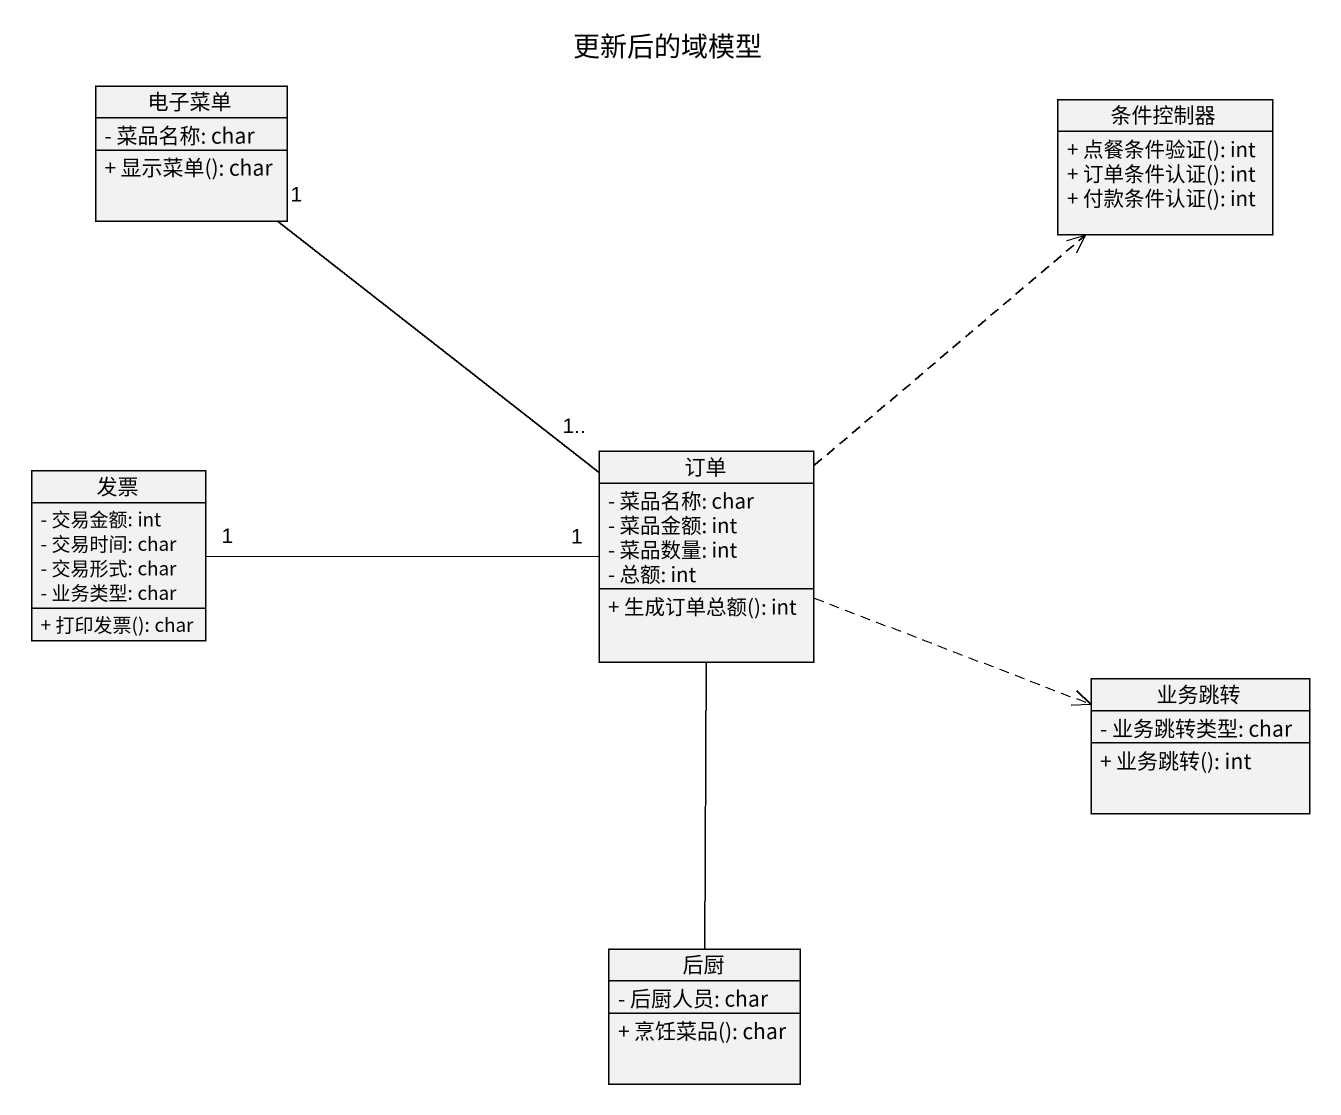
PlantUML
@startuml
title 更新后的域模型
hide circle
hide empty members
skinparam classAttributeIconSize 0
class 电子菜单 {
  - 菜品名称: char
  + 显示菜单(): char
}
class 条件控制器 {
  + 点餐条件验证(): int
  + 订单条件认证(): int
  + 付款条件认证(): int
}
class 发票 {
  - 交易金额: int
  - 交易时间: char
  - 交易形式: char
  - 业务类型: char
  + 打印发票(): char
}
class 订单 {
  - 菜品名称: char
  - 菜品金额: int
  - 菜品数量: int
  - 总额: int
  + 生成订单总额(): int
}
class 业务跳转 {
  - 业务跳转类型: char
  + 业务跳转(): int
}
class 后厨 {
  - 后厨人员: char
  + 烹饪菜品(): char
}
电子菜单 "1" -- "1.." 订单
订单 .up.> 条件控制器
订单 "1" -left- "1" 发票
订单 .right.> 业务跳转
订单 -- 后厨
@enduml
